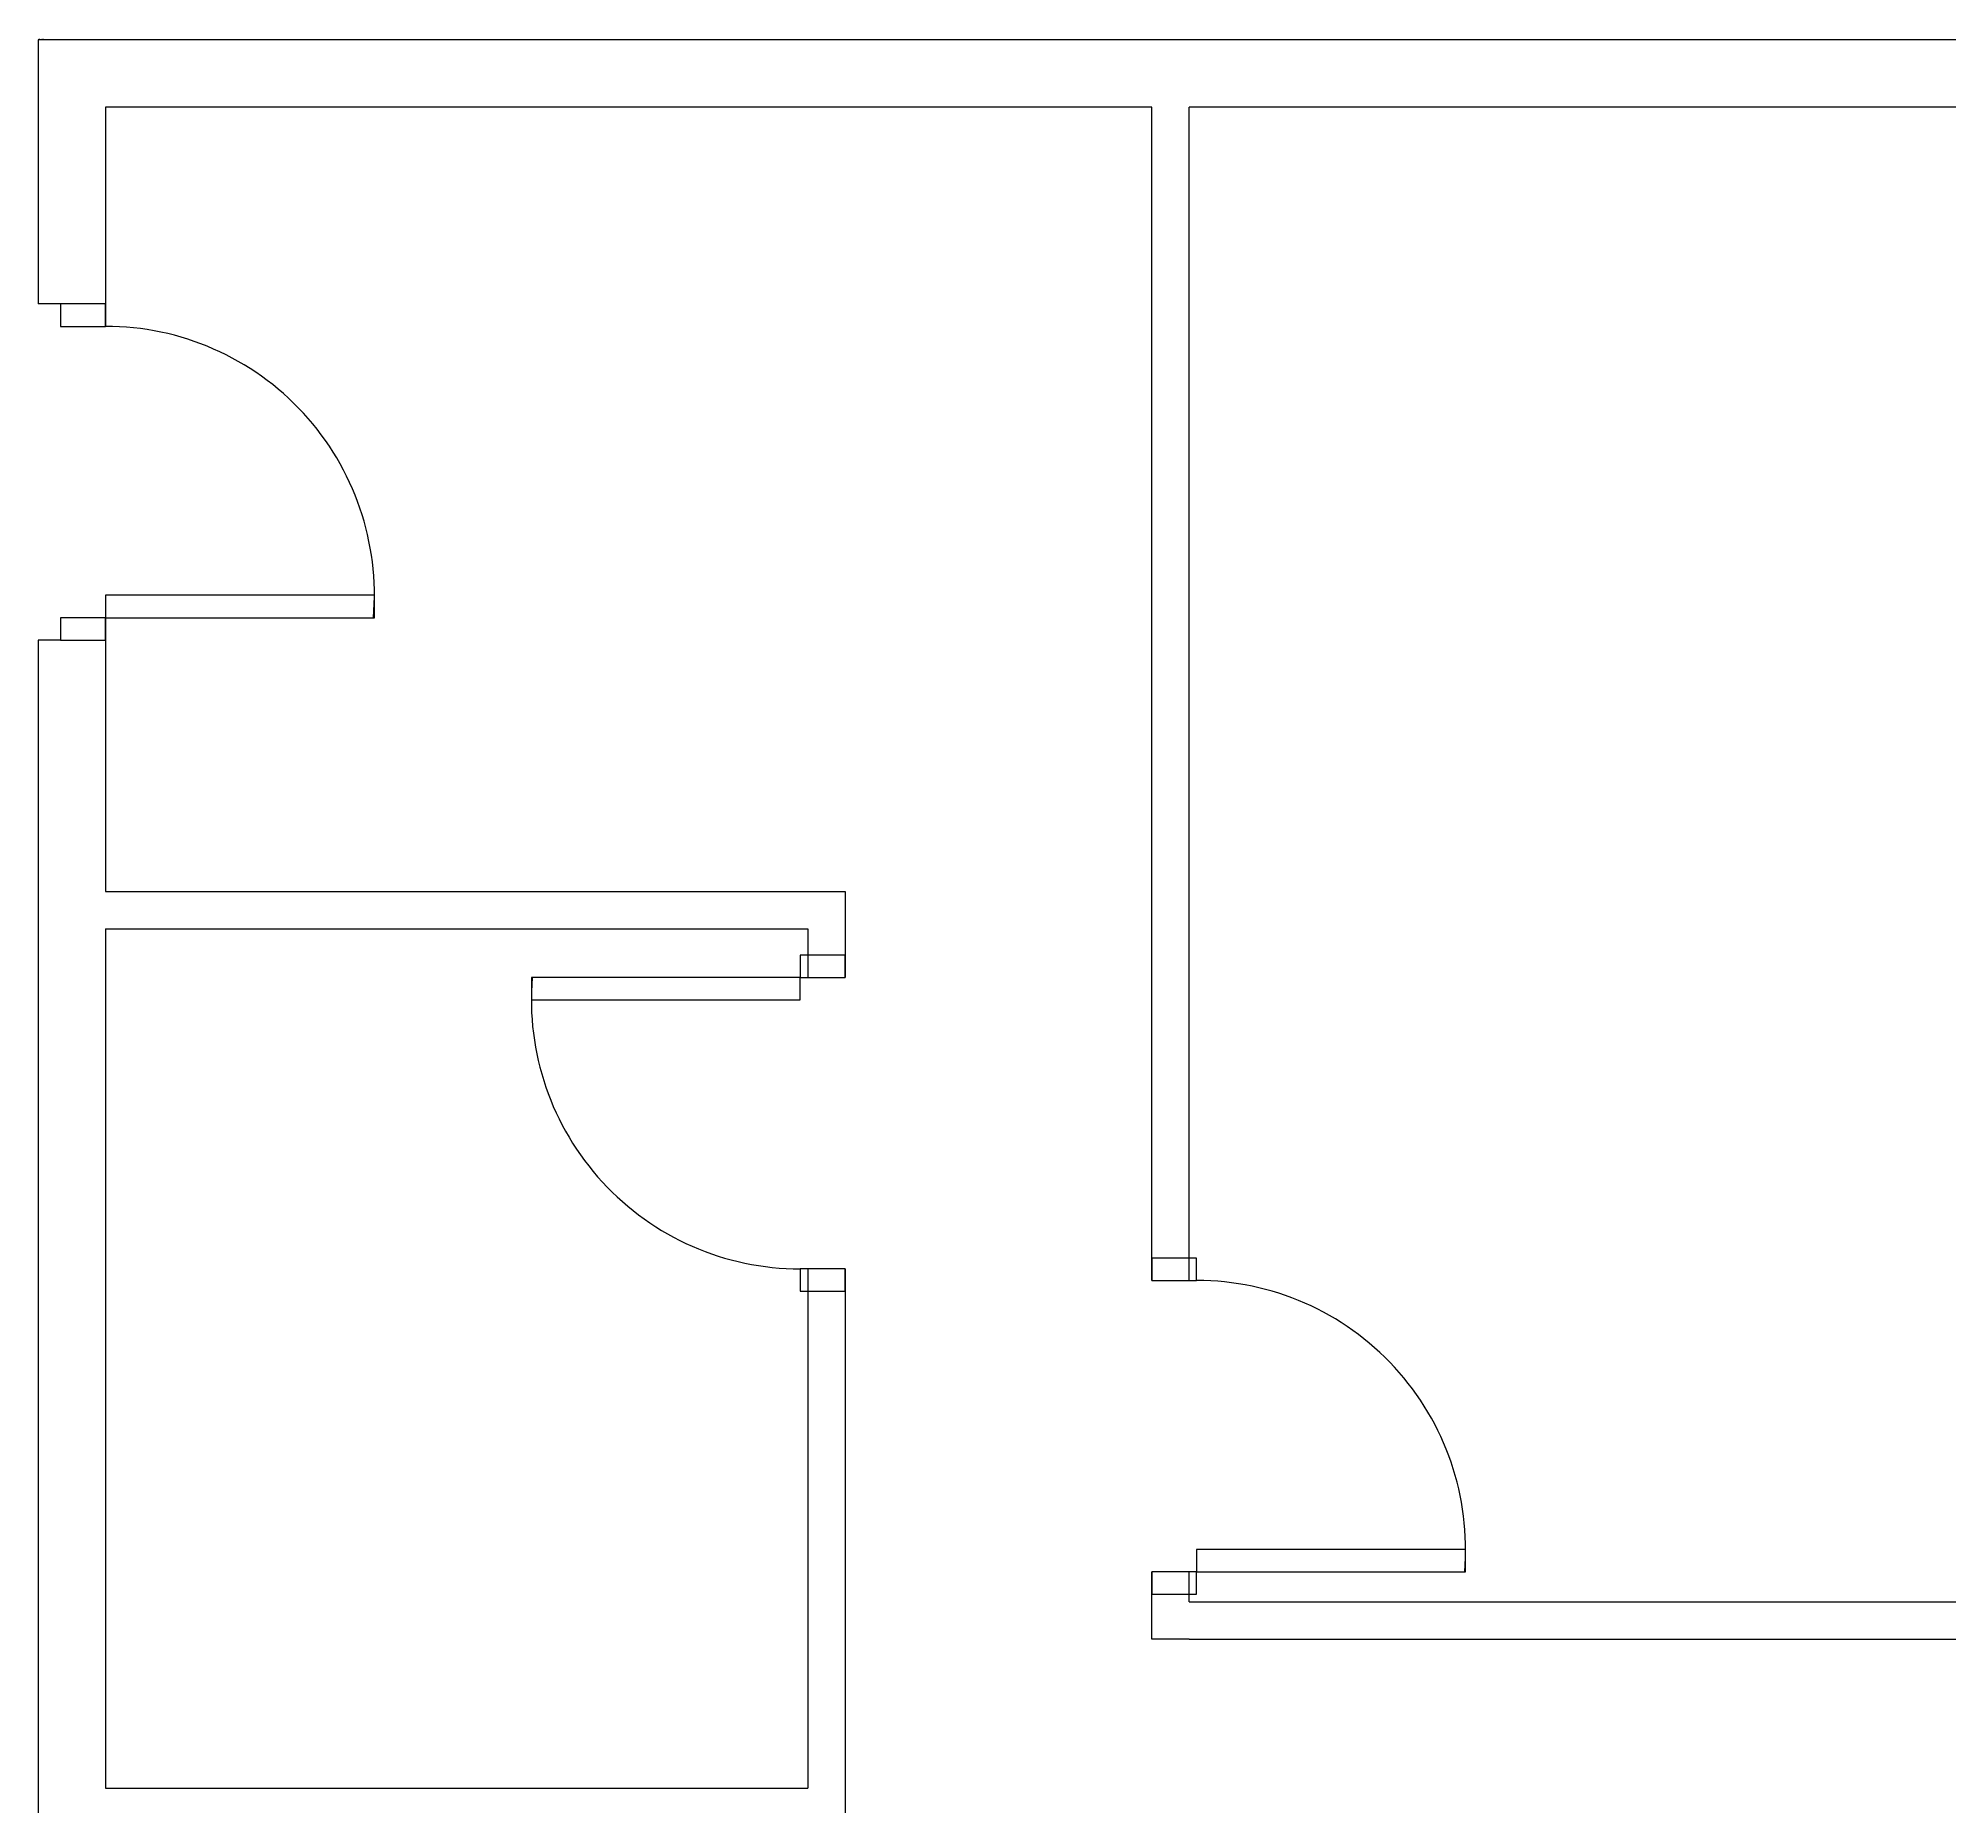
# Model space of a CAD drawing. Header units: millimetres. Extents: x 171682 to 185700, y 161161 to 171265.
# Drawn here: x 171682 to 178109, y 165319 to 171265 of the extents above; entities that cross this region are included whole.
import ezdxf

# ---------------------------------------------------------------- set-up
doc = ezdxf.new("R2010")
doc.units = ezdxf.units.MM
for name, color, linetype in [('3D', 9, 'Continuous'), ('DOOR', 2, 'Continuous'), ('Window', 30, 'Continuous')]:
    doc.layers.add(name, color=color, linetype=linetype)
doc.styles.get("Standard").update_dxf_attribs({"font": 'arial.ttf'})

# ---------------------------------------------------------------- blocks, each defined once
blk = doc.blocks.new('DOOR1')
at = {"layer": 'DOOR'}
for points in [[(-6, 6), (-3, 6), (-3, 42), (-6, 42)], [(-45, 0), (-42, 0), (-42, 6), (-45, 6)], [(-3, 0), (0, 0), (0, 6), (-3, 6)]]:
    blk.add_lwpolyline(points, close=True, dxfattribs=at)
blk.add_arc((-6, 6), 36, 85.2198, 180, dxfattribs=at)

msp = doc.modelspace()

# ---------------------------------------------------------------- linework, layer by layer
for p, q in [((185699.7, 171259.8), (171681.9, 171259.8)), ((171681.9, 171259.8), (171681.9, 170371.7)), ((175426.1, 167088.3), (175426.1, 171033.7)), ((175551.7, 167088.3), (175551.7, 171033.7)), ((171681.9, 169241.2), (171681.9, 161161)), ((171908, 168396), (174395, 168396)), ((174395, 168396), (174395, 168106.8)), ((171908, 168270.3), (174269.4, 168270.3)), ((174269.4, 168270.3), (174269.4, 168106.8)), ((174269.4, 167127.1), (174269.4, 165381.4)), ((174395, 167127.1), (174395, 165136.9)), ((175426.1, 165882.5), (175426.1, 166108.6)), ((175551.7, 166008.1), (175551.7, 166108.6)), ((171908, 165381.4), (174269.4, 165381.4))]:
    msp.add_line(p, q)
for points in [[(175426.1, 171033.7), (171908, 171033.7), (171908, 170296.3)], [(181177.8, 171033.7), (175551.7, 171033.7)], [(171908, 169391.9), (171908, 168396)], [(171908, 168270.3), (171908, 165381.4)]]:
    msp.add_lwpolyline(points)
at = {"layer": '3D'}
for p, q in [((171757.2, 170371.7), (171681.9, 170371.7)), ((171757.2, 169241.2), (171681.9, 169241.2)), ((175551.7, 166008.1), (181177.8, 166008.1)), ((175551.7, 165882.5), (175426.1, 165882.5)), ((175551.7, 165882.5), (181177.8, 165882.5))]:
    msp.add_line(p, q, dxfattribs=at)

# ---------------------------------------------------------------- block references
at = {"layer": 'Window', "xscale": 25.12152218113272, "yscale": 25.12152218113272, "zscale": 25.12152218113272}
for p, rotation in [((171757.2, 169241.2), 270), ((174395, 168182.2), 90), ((175426.1, 166033.2), 270)]:
    msp.add_blockref('DOOR1', p, dxfattribs=dict(at, rotation=rotation))

# ---------------------------------------------------------------- texts
at = {"layer": '3D', "insert": (171681.9, 171264.9), "char_height": 5.02, "width": 17.809, "attachment_point": 1}
msp.add_mtext('304.8', dxfattribs=at)

doc.saveas('drawing.dxf')
